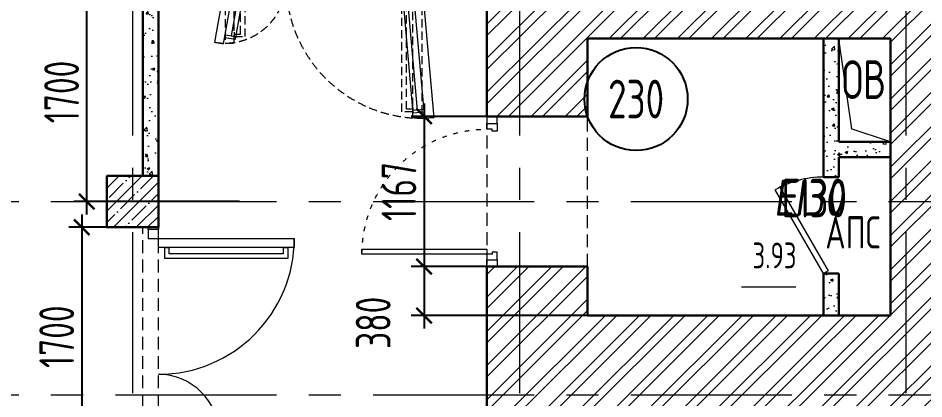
# Model space of a CAD drawing. Header units: millimetres. Extents: x -354900 to 8840672, y 0 to 292181.
# Drawn here: x -66184 to -59156, y 99068 to 102025 of the extents above; entities that cross this region are included whole.
import ezdxf
from ezdxf import colors
from ezdxf.entities.mleader import LeaderData, LeaderLine
from ezdxf.enums import TextEntityAlignment as Align
from ezdxf.math import Vec2, Vec3

# ---------------------------------------------------------------- set-up
doc = ezdxf.new("R2010")
doc.units = ezdxf.units.MM
doc.header["$MEASUREMENT"] = 0
for name, pattern in [('ACAD_ISO03W100', [30, 12, -18]), ('ADSK_Штриховая_ш2 п1', [3, 2, -1]), ('CENTER', [2, 1.25, -0.25, 0.25, -0.25]), ('DASHED', [19.05, 12.7, -6.35])]:
    doc.linetypes.add(name, pattern=pattern)
doc.layers.get('0').update_dxf_attribs({"color": 250, "lineweight": 9})
for name, color, linetype, lineweight in [('АР_Двери', 5, 'Continuous', 18), ('АР_Колонны', 5, 'Continuous', 30), ('АР_Колонны Штрих', 250, 'Continuous', 5), ('АР_Маркер экспликации', 239, 'Continuous', 13), ('АР_Номер помещения', 1, 'Continuous', 25), ('АР_Оси', 193, 'Continuous', 9), ('АР_Отметки', 250, 'Continuous', 15), ('АР_Перегородки витражные', 152, 'Continuous', 13), ('АР_Перегородки газоблок', 165, 'Continuous', 30), ('АР_Перегородки газоблок_Штрих', 165, 'Continuous', 5), ('АР_Помещения_площадь', 19, 'Continuous', 9), ('АР_Размеры дверей', 15, 'Continuous', 0), ('АР_Сущ Несущая стена', 202, 'Continuous', 30), ('АР_тонкая линия', 250, 'Continuous', 0), ('АР_Шкафы ЭОМ', 1, 'Continuous', 0), ('АР_Штриховка кирпич', 250, 'Continuous', 9), ('Эвакуация', 7, 'Continuous', 9)]:
    doc.layers.add(name, color=color, linetype=linetype, lineweight=lineweight)
doc.layers.add('АР_Отверстия', color=251, linetype='Continuous')
doc.layers.add('АР_Таблицы', color=250, linetype='Continuous')
doc.layers.add('АР_ПБ_Двери', color=7, linetype='Continuous', lineweight=15, true_color=0xdb0000)
doc.styles.add('ICOCPEUR', font='isocpeur.ttf')
doc.styles.add('ISOCPEUR', font='isocpeur.ttf', dxfattribs={"width": 0.7})
doc.styles.get("Standard").update_dxf_attribs({"font": 'isocpeur.ttf'})
doc.styles.add('Архитект', font='isocpeur.ttf', dxfattribs={"width": 0.8, "oblique": 8})
doc.dimstyles.new('R_100', dxfattribs={"dimtxt": 270, "dimasz": 120, "dimexe": 100, "dimexo": 0, "dimgap": 60, "dimtad": 1, "dimdec": 0, "dimrnd": 5, "dimzin": 0, "dimdsep": 46, "dimtxsty": 'ISOCPEUR', "dimblk": 'ARCHTICK', "dimcen": 0, "dimdle": 100, "dimclrd": 256, "dimclre": 256, "dimclrt": 256, "dimadec": 0, "dimazin": 0, "dimtfac": 2, "dimtdec": 0, "dimtofl": 0, "dimtmove": 1, "dimatfit": 3, "dimfxl": 1, "dimtvp": 3, "dimtolj": 1, "dimtzin": 0, "dimarcsym": 0})

# ---------------------------------------------------------------- blocks, each defined once
blk = doc.blocks.new('1700-3')
for p, q in [((-415.6, 1464.7), (-421.7, 1430.3)), ((-89.7, 1407.3), (-95.8, 1372.8))]:
    blk.add_line(p, q)
at = {"linetype": 'DASHED', "ltscale": 5}
for p, q in [((-80.2, 100.2), (-83.2, 135)), ((-991.2, 20.5), (-994.2, 55.3))]:
    blk.add_line(p, q, dxfattribs=at)
for points in [[(-476.3, 1526), (-12.1, 1444.2), (0, 1513), (-464.1, 1594.8)], [(0, -13), (-1050.7, -104.9), (-1056.8, -35.3), (-6.1, 56.6)]]:
    blk.add_lwpolyline(points, close=True)
for points in [[(80, 1600), (0, 1600), (0, 1583), (80, 1583), (80, 1600)], [(0, 1583), (80, 1583), (80, 1513), (50, 1513), (50, 1513), (0, 1513), (0, 1583)], [(-392.2, 1511.2), (-426.7, 1517.3), (-441.4, 1433.7), (-76.1, 1369.3), (-61.4, 1452.9), (-95.8, 1459)], [(-407, 1513.8), (-415.6, 1464.7), (-89.7, 1407.3), (-81.1, 1456.4)], [(-971.9, -27.9), (-1006.8, -31), (-1014.2, 53.6), (-63.3, 136.8), (-55.9, 52.2), (-90.8, 49.2)], [(-986.8, -29.2), (-991.2, 20.5), (-80.2, 100.2), (-75.8, 50.5)], [(0, -83), (80, -83), (80, -13), (50, -13), (50, -13), (0, -13), (0, -83)], [(80, -100), (0, -100), (0, -83), (80, -83), (80, -100)]]:
    blk.add_lwpolyline(points)
for points in [[(-471.3, 1443.1), (0, 1443.1), (0, 1513), (-471.3, 1513)], [(0, -13), (-1054.7, -13), (-1054.7, 56.9), (0, 56.9)]]:
    blk.add_lwpolyline(points, close=True, dxfattribs=at)
for points in [[(-385.9, 1443.1), (-420.9, 1443.1), (-420.9, 1358.3), (-50, 1358.3), (-50, 1443.1), (-85, 1443.1)], [(-400.9, 1443.1), (-400.9, 1393.3), (-70, 1393.3), (-70, 1443.1)], [(-969.5, 56.9), (-1004.5, 56.9), (-1004.5, 141.7), (-50, 141.7), (-50, 56.9), (-85, 56.9)], [(-984.5, 56.9), (-984.5, 106.7), (-70, 106.7), (-70, 56.9)]]:
    blk.add_lwpolyline(points, dxfattribs=at)
for centre, radius, start, end in [((0, 1513), 471.3, 170, 270), ((0, -13), 1054.7, 90, 181.20233)]:
    blk.add_arc(centre, radius, start, end, dxfattribs=at)
blk = doc.blocks.new('1700-2')
for points in [[(80, 1600), (0, 1600), (0, 1583), (80, 1583), (80, 1600)], [(0, 1583), (80, 1583), (80, 1513), (50, 1513), (50, 1513), (0, 1513), (0, 1583)], [(-385.9, 1443.1), (-420.9, 1443.1), (-420.9, 1358.3), (-50, 1358.3), (-50, 1443.1), (-85, 1443.1)], [(-385.9, 1443.1), (-385.9, 1393.3), (-85, 1393.3), (-85, 1443.1)], [(-969.5, 56.9), (-1004.5, 56.9), (-1004.5, 141.7), (-50, 141.7), (-50, 56.9), (-85, 56.9)], [(-969.5, 56.9), (-969.5, 106.7), (-85, 106.7), (-85, 56.9)], [(0, -83), (80, -83), (80, -13), (50, -13), (50, -13), (0, -13), (0, -83)], [(80, -100), (0, -100), (0, -83), (80, -83), (80, -100)]]:
    blk.add_lwpolyline(points)
for points in [[(-471.3, 1443.1), (0, 1443.1), (0, 1513), (-471.3, 1513)], [(0, -13), (-1054.7, -13), (-1054.7, 56.9), (0, 56.9)]]:
    blk.add_lwpolyline(points, close=True)
for centre, radius, start, end in [((0, 1513), 471.3, 180, 270), ((0, -13), 1054.7, 90, 180)]:
    blk.add_arc(centre, radius, start, end)
blk = doc.blocks.new('_ArchTick')
at = {"color": 0, "linetype": 'ByBlock', "const_width": 0.15}
blk.add_lwpolyline([(-0.5, -0.5), (0.5, 0.5)], dxfattribs=at)
blk = doc.blocks.new('*D516')
at = {"layer": 'АР_Размеры дверей', "lineweight": -2, "ltscale": 100, "transparency": 16777216}
for p, q in [((-65689.6, 100500.7), (-65689.6, 98600.7)), ((-65295.8, 100400.7), (-65789.6, 100400.7)), ((-65255.8, 98700.7), (-65789.6, 98700.7))]:
    blk.add_line(p, q, dxfattribs=at)
at = {"layer": 'АР_Размеры дверей', "lineweight": -2, "ltscale": 100, "transparency": 16777216, "xscale": 120, "yscale": 120, "zscale": 120}
for p, rotation in [((-65689.6, 100400.7), 90), ((-65689.6, 98700.7), 270)]:
    blk.add_blockref('_ArchTick', p, dxfattribs=dict(at, rotation=rotation))
at = {"layer": 'АР_Размеры дверей', "ltscale": 100, "transparency": 16777216, "insert": (-65884.6, 99550.7), "char_height": 270, "attachment_point": 5, "rotation": 90, "style": 'ISOCPEUR'}
blk.add_mtext('\\A1;1700', dxfattribs=at)
blk = doc.blocks.new('_DotSmall')
at = {"color": 0, "linetype": 'ByBlock', "const_width": 0.5}
blk.add_lwpolyline([(-0.0625, 0, 1), (0.0625, 0, 1)], format="xyb", close=True, dxfattribs=at)
blk = doc.blocks.new('*U7')
for p, q in [((-750, 0), (-750, 100)), ((0, 0), (0, 100))]:
    blk.add_line(p, q)
blk.add_lwpolyline([(0, 0), (-649.5, -375), (-671.4, -337.1), (-21.9, 37.9)], close=True)
blk.add_arc((0, 0), 750, 180, 210)
blk = doc.blocks.new('*D544')
at = {"layer": 'АР_Размеры дверей', "lineweight": -2, "ltscale": 100, "transparency": 16777216}
for p, q in [((-63034, 100195), (-63034, 99615.7)), ((-62545.9, 100095), (-63134, 100095)), ((-61765.9, 99715.7), (-63134, 99715.7))]:
    blk.add_line(p, q, dxfattribs=at)
at = {"layer": 'АР_Размеры дверей', "lineweight": -2, "ltscale": 100, "transparency": 16777216, "xscale": 120, "yscale": 120, "zscale": 120}
for p, rotation in [((-63034, 100095), 90), ((-63034, 99715.7), 270)]:
    blk.add_blockref('_ArchTick', p, dxfattribs=dict(at, rotation=rotation))
at = {"layer": 'АР_Размеры дверей', "ltscale": 100, "transparency": 16777216, "insert": (-63428.8, 99658.9), "char_height": 270, "attachment_point": 5, "rotation": 90, "style": 'ISOCPEUR'}
blk.add_mtext('\\A1;380', dxfattribs=at)
blk = doc.blocks.new('*U549')
for points in [[(0, 0), (0, -80), (55, -80), (55, 0), (0, 0)], [(55, -80), (55, 0), (115, 0), (115, -40), (100, -40), (100, -80), (55, -80)], [(1115, -80), (1115, 0), (1055, 0), (1055, -40), (1070, -40), (1070, -80), (1115, -80)], [(1170, 0), (1170, -80), (1115, -80), (1115, 0), (1170, 0)]]:
    blk.add_lwpolyline(points)
blk.add_lwpolyline([(100, -80), (100, -1050), (140, -1050), (140, -80)], close=True)
at = {"linetype": 'ACAD_ISO03W100', "ltscale": 3}
blk.add_arc((100, -80), 970, 270, 0, dxfattribs=at)
blk = doc.blocks.new('*D545')
at = {"layer": 'АР_Размеры дверей', "lineweight": -2, "ltscale": 100, "transparency": 16777216}
for p, q in [((-63034, 101362), (-63034, 99995)), ((-62007.5, 101262), (-63134, 101262)), ((-62007.5, 100095), (-63134, 100095))]:
    blk.add_line(p, q, dxfattribs=at)
at = {"layer": 'АР_Размеры дверей', "lineweight": -2, "ltscale": 100, "transparency": 16777216, "xscale": 120, "yscale": 120, "zscale": 120}
for p, rotation in [((-63034, 101262), 90), ((-63034, 100095), 270)]:
    blk.add_blockref('_ArchTick', p, dxfattribs=dict(at, rotation=rotation))
at = {"layer": 'АР_Размеры дверей', "ltscale": 100, "transparency": 16777216, "insert": (-63229, 100678.5), "char_height": 270, "attachment_point": 5, "rotation": 90, "style": 'ISOCPEUR'}
blk.add_mtext('\\A1;1167', dxfattribs=at)
blk = doc.blocks.new('*D546')
at = {"layer": 'АР_Размеры дверей', "lineweight": -2, "ltscale": 100, "transparency": 16777216}
for p, q in [((-65651.8, 100500.7), (-65651.8, 102401.6)), ((-62755.1, 102301.6), (-65751.8, 102301.6)), ((-64467.4, 100600.7), (-65751.8, 100600.7))]:
    blk.add_line(p, q, dxfattribs=at)
at = {"layer": 'АР_Размеры дверей', "lineweight": -2, "ltscale": 100, "transparency": 16777216, "xscale": 120, "yscale": 120, "zscale": 120}
for p, rotation in [((-65651.8, 102301.6), 90), ((-65651.8, 100600.7), 270)]:
    blk.add_blockref('_ArchTick', p, dxfattribs=dict(at, rotation=rotation))
at = {"layer": 'АР_Размеры дверей', "ltscale": 100, "transparency": 16777216, "insert": (-65846.8, 101451.1), "char_height": 270, "attachment_point": 5, "rotation": 90, "style": 'ISOCPEUR'}
blk.add_mtext('\\A1;1700', dxfattribs=at)
blk = doc.blocks.new('*U548')
at = {"layer": 'АР_Номер помещения', "color": 7}
blk.add_circle((-21606.9, 3199.7), 400, dxfattribs=at)
at = {"layer": 'АР_Помещения_площадь', "color": 7}
blk.add_line((-20367.2, 1738.8), (-20789.5, 1738.8), dxfattribs=at)
at = {"color": 7, "style": 'ISOCPEUR', "width": 0.7, "flags": 1}
blk.add_attdef('КАТЕГОРИЯ', (-499.2, -2092.2), '', height=250, dxfattribs=at)
at = {"layer": 'АР_Номер помещения', "color": 7, "style": 'ISOCPEUR', "width": 0.7}
blk.add_attdef('НОМЕР_ПОМЕЩЕНИЯ', text='', height=300, dxfattribs=at).set_placement((-21606.9, 3199.7), align=Align.MIDDLE_CENTER)
at = {"layer": 'АР_Помещения_площадь', "color": 7, "style": 'ISOCPEUR', "width": 0.7}
blk.add_attdef('ПЛОЩАДЬ_ПОМЕЩЕНИЯ', text='', height=200, dxfattribs=at).set_placement((-20362.3, 1985.3), align=Align.MIDDLE_RIGHT)
at = {"layer": 'АР_Помещения_площадь', "color": 7, "lineweight": 30, "width": 0.7, "flags": 104}
blk.add_attdef('ИМЯ_ПОМЕЩЕНИЯ', text='', height=100, dxfattribs=at).set_placement((129.6, 1300.5), align=Align.MIDDLE_CENTER)

msp = doc.modelspace()

# ---------------------------------------------------------------- hatches: boundary and pattern name
at = {"layer": 'АР_Колонны Штрих', "ltscale": 100}
h = msp.add_hatch(dxfattribs=at)
h.set_pattern_fill('ANSI35', color=256, scale=500)
h.set_pattern_definition([(45, (-1022547.86, 140672.16), (-88.388348, 88.388348), []), (45, (-1022459.47, 140672.16), (-88.388348, 88.388348), [156.25, -31.25, 0, -31.25])])
h.paths.add_polyline_path([(-65095.8, 100800.7), (-65495.8, 100800.7), (-65495.8, 100400.7), (-65095.8, 100400.7)])
at = {"layer": 'АР_Перегородки газоблок_Штрих', "ltscale": 100}
h = msp.add_hatch(dxfattribs=at)
h.set_pattern_fill('AR-CONC', color=256, scale=30)
h.set_pattern_definition([(50, (0, 0), (215.17805, -18.82564), [22.5, -247.5]), (355, (0, 0), (-41.6254, 225.65764), [18, -198]), (100.45144, (17.93, -1.57), (173.55265, 206.832), [19.12206, -210.34263]), (46.1842, (0, 60), (320.1724, -49.6558), [33.75, -371.25]), (96.63564, (26.68, 55.86), (280.3986, 292.2356), [28.6831, -315.5141]), (351.18416, (0, 60), (280.3986, 292.2356), [27, -297]), (21, (30, 45), (179.07212, -120.78567), [22.5, -247.5]), (326, (30, 45), (72.9946, 217.545), [18, -198]), (71.45144, (44.92, 34.93), (252.0667, 96.75935), [19.12206, -210.34263]), (37.5, (0, 0), (3.647957, 99.868156), [0, -195.6, 0, -201, 0, -198.75]), (7.5, (0, 0), (78.92086, 118.32351), [0, -114.6, 0, -191.1, 0, -75.75]), (327.5, (-66.9, 0), (160.14673, -6.76646), [0, -75, 0, -234, 0, -310.5]), (317.5, (-96.9, 0), (174.95585, 30.0315), [0, -97.5, 0, -155.4, 0, -220.5])])
h.paths.add_polyline_path([(-65095.8, 103042.7), (-65215.8, 103042.7), (-65215.8, 100800.7), (-65095.8, 100800.7)])
h = msp.add_hatch(dxfattribs=at)
h.set_pattern_fill('AR-CONC', color=256, scale=30)
h.set_pattern_definition([(50, (134938.16, -2e-09), (215.17805, -18.82564), [22.5, -247.5]), (355, (134938.16, -2e-09), (-41.6254, 225.65764), [18, -198]), (100.45144, (134956.09, -1.57), (173.55265, 206.832), [19.12206, -210.34263]), (46.1842, (134938.16, 60), (320.1724, -49.6558), [33.75, -371.25]), (96.63564, (134964.84, 55.86), (280.3986, 292.2356), [28.6831, -315.51413]), (351.18416, (134938.16, 60), (280.3986, 292.2356), [27, -297]), (21, (134968.16, 45), (179.07212, -120.78567), [22.5, -247.5]), (326, (134968.16, 45), (72.9946, 217.54501), [18, -198]), (71.45144, (134983.08, 34.93), (252.06671, 96.75935), [19.12206, -210.34263]), (37.5, (134938.156, -2e-09), (3.647957, 99.868156), [0, -195.6, 0, -201, 0, -198.75]), (7.5, (134938.16, -2e-09), (78.92086, 118.323514), [0, -114.6, 0, -191.1, 0, -75.75]), (327.5, (134871.26, -2e-09), (160.14673, -6.766462), [0, -75, 0, -234, 0, -310.5]), (317.5, (134841.26, -2e-09), (174.95585, 30.031495), [0, -97.5, 0, -155.4, 0, -220.5])])
h.paths.add_polyline_path([(-59935.9, 100790.7), (-59815.9, 101064.1), (-59935.9, 100797.1), (-59935.9, 101865.7), (-59817.3, 101862.2), (-59814.4, 101866), (-59815.9, 101064.1), (-59415.9, 101064.1), (-59415.9, 100944.1), (-59815.9, 100944.1), (-59815.9, 100790.7)])
h = msp.add_hatch(dxfattribs=at)
h.set_pattern_fill('AR-CONC', color=256, scale=30)
h.set_pattern_definition([(50, (134938.16, -2e-09), (215.17805, -18.82564), [22.5, -247.5]), (355, (134938.16, -2e-09), (-41.6254, 225.65764), [18, -198]), (100.45144, (134956.09, -1.57), (173.55265, 206.832), [19.12206, -210.34263]), (46.1842, (134938.16, 60), (320.1724, -49.6558), [33.75, -371.25]), (96.63564, (134964.84, 55.86), (280.3986, 292.2356), [28.6831, -315.51413]), (351.18416, (134938.16, 60), (280.3986, 292.2356), [27, -297]), (21, (134968.16, 45), (179.07212, -120.78567), [22.5, -247.5]), (326, (134968.16, 45), (72.9946, 217.54501), [18, -198]), (71.45144, (134983.08, 34.93), (252.06671, 96.75935), [19.12206, -210.34263]), (37.5, (134938.156, -2e-09), (3.647957, 99.868156), [0, -195.6, 0, -201, 0, -198.75]), (7.5, (134938.16, -2e-09), (78.92086, 118.323514), [0, -114.6, 0, -191.1, 0, -75.75]), (327.5, (134871.26, -2e-09), (160.14673, -6.766462), [0, -75, 0, -234, 0, -310.5]), (317.5, (134841.26, -2e-09), (174.95585, 30.031495), [0, -97.5, 0, -155.4, 0, -220.5])])
h.paths.add_polyline_path([(-59935.9, 100040.7), (-59815.9, 100040.7), (-59815.9, 99715.7), (-59935.9, 99715.7)])
at = {"layer": 'АР_Штриховка кирпич', "ltscale": 100}
h = msp.add_hatch(dxfattribs=at)
h.set_pattern_fill('ANSI32', color=256, scale=500)
h.set_pattern_definition([(45, (-1028542.36, 164822.8), (-132.58252, 132.58252), []), (45, (-1028453.97, 164822.8), (-132.58252, 132.58252), [])])
h.paths.add_polyline_path([(-58905.9, 102375.7), (-59415.9, 101865.7), (-59415.9, 99715.7), (-60035.7, 99715.7), (-60035.7, 98935.7), (-59805.7, 98935.7), (-59805.7, 98934.1), (-59295.7, 98934.1), (-59295.8, 98935.7), (-56295.8, 98935.7), (-56295.7, 98815.7), (-55785.7, 98815.7), (-55785.7, 99445.8), (-58905.9, 99445.7)])
h.paths.add_polyline_path([(-62545.9, 101256.6), (-61765.9, 101267.4), (-61765.9, 101865.7), (-59415.9, 101865.7), (-58905.9, 102375.7), (-62035.5, 102375.7), (-62035.9, 105875.9), (-61735.9, 105875.9), (-61735.9, 106369.4), (-62545.9, 106369.4), (-62545.9, 104649.5), (-62035.9, 104649.5), (-62035.9, 102879.5), (-62545.9, 102879.5)])
h.paths.add_polyline_path([(-61765.9, 100095), (-62545.9, 100095), (-62545.9, 98935.5), (-60035.7, 98935.7), (-60035.8, 99715.6), (-61765.9, 99715.6)])

# ---------------------------------------------------------------- linework, layer by layer
at = {"layer": 'АР_Колонны', "ltscale": 100}
msp.add_lwpolyline([(-65495.8, 100800.7), (-65095.8, 100800.7), (-65095.8, 100400.7), (-65495.8, 100400.7)], close=True, dxfattribs=at)
at = {"layer": 'АР_Оси', "linetype": 'CENTER', "ltscale": 1000}
for p, q in [((-65295.8, 134363.2), (-65295.8, 78630.8)), ((-62295.8, 134363.2), (-62293.1, 78680.8)), ((-59295.8, 134363.2), (-59295.8, 78630.8)), ((-89429.5, 100600.7), (-6251.1, 100600.7)), ((-89429.5, 99100.7), (-6251.1, 99100.7))]:
    msp.add_line(p, q, dxfattribs=at)
at = {"layer": 'АР_Перегородки газоблок', "ltscale": 100}
for p, q in [((-59935.9, 101865.7), (-59935.9, 100790.7)), ((-59815.9, 100944.1), (-59815.9, 100790.7)), ((-59815.9, 100944.1), (-59415.9, 100944.1)), ((-59815.9, 100790.7), (-59935.9, 100790.7)), ((-59935.9, 100040.7), (-59935.9, 99715.7)), ((-59815.9, 100040.7), (-59935.9, 100040.7)), ((-59815.9, 100040.7), (-59815.9, 99715.7))]:
    msp.add_line(p, q, dxfattribs=at)
for points in [[(-65215.8, 103002.7), (-65215.8, 100800.7)], [(-65095.8, 103002.7), (-65095.8, 100800.7)], [(-59815.9, 101865.7), (-59815.9, 101064.1)], [(-59415.9, 101064.1), (-59815.9, 101064.1)]]:
    msp.add_lwpolyline(points, dxfattribs=at)
at = {"layer": 'АР_Сущ Несущая стена', "ltscale": 100}
for p, q in [((-62545.9, 102879.5), (-62545.9, 101262)), ((-59415.9, 101865.7), (-61765.9, 101865.7)), ((-61765.9, 101262), (-61765.9, 101865.7)), ((-59415.9, 99715.7), (-59415.9, 101865.7)), ((-61765.9, 101262), (-62545.9, 101262)), ((-62545.9, 100095), (-62545.9, 98935.7)), ((-61765.9, 100095), (-62545.9, 100095)), ((-61765.9, 99715.7), (-61765.9, 100095)), ((-60035.7, 99715.7), (-61765.9, 99715.7)), ((-59415.9, 99715.7), (-60035.7, 99715.7))]:
    msp.add_line(p, q, dxfattribs=at)
at = {"layer": 'АР_тонкая линия', "linetype": 'ADSK_Штриховая_ш2 п1', "ltscale": 50}
for p, q in [((-65215.8, 98700.7), (-65215.8, 100400.7)), ((-65095.8, 98700.7), (-65095.8, 100400.7))]:
    msp.add_line(p, q, dxfattribs=at)
msp.add_lwpolyline([(-62545.9, 100095), (-61765.9, 100095), (-61765.9, 101262), (-62545.9, 101262)], close=True, dxfattribs=at)
at = {"layer": 'Эвакуация', "lineweight": 18}
for p, q in [((-59715.9, 101164.1), (-59815.9, 101864.1)), ((-59415.9, 101064.1), (-59415.9, 101864.1)), ((-59421.4, 101065.7), (-59721.4, 101165.7))]:
    msp.add_line(p, q, dxfattribs=at)
at = {"layer": 'Эвакуация'}
msp.add_line((-59415.9, 101864.1), (-59415.9, 101064.1), dxfattribs=at)

# ---------------------------------------------------------------- block references
at = {"layer": 'АР_Двери', "xscale": -1, "rotation": 270}
msp.add_blockref('*U549', (-62465.9, 100092), dxfattribs=at)
at = {"layer": 'АР_Двери', "rotation": 270}
msp.add_blockref('*U7', (-59935.9, 100040.7), dxfattribs=at)
at = {"layer": 'АР_Двери', "lineweight": 30, "ltscale": 100, "rotation": 180}
msp.add_blockref('1700-2', (-65095.8, 100300.7), dxfattribs=at)
at = {"layer": 'АР_Маркер экспликации', "color": 7}
ref = msp.add_blockref('*U548', (-39782, 98196.5), dxfattribs=at)
ref.add_attrib('НОМЕР_ПОМЕЩЕНИЯ', '230', dxfattribs={"layer": 'АР_Номер помещения', "color": 7, "height": 300, "style": 'ISOCPEUR', "width": 0.7}).set_placement((-61388.9, 101396.2), align=Align.MIDDLE_CENTER)
ref.add_attrib('ПЛОЩАДЬ_ПОМЕЩЕНИЯ', '3.93', dxfattribs={"layer": 'АР_Помещения_площадь', "color": 7, "height": 200, "style": 'ISOCPEUR', "width": 0.7}).set_placement((-60144.3, 100181.9), align=Align.MIDDLE_RIGHT)
at = {"layer": 'АР_Перегородки витражные', "rotation": 89.99999999999999}
msp.add_blockref('1700-3', (-63064.3, 102301.6), dxfattribs=at)

# ---------------------------------------------------------------- texts
at = {"layer": 'АР_Отверстия', "ltscale": 100, "insert": (-59621.8, 101546.8), "char_height": 300, "attachment_point": 5, "line_spacing_factor": 0.7, "style": 'ICOCPEUR'}
msp.add_mtext('\\A1;{\\W0.7;ОВ}', dxfattribs=at)
at = {"layer": 'АР_ПБ_Двери', "color": 242, "lineweight": 35, "true_color": 0xcd2027, "insert": (-60321.2, 100629.8), "char_height": 280, "width": 7500, "attachment_point": 4, "style": 'Архитект'}
msp.add_mtext('EI30', dxfattribs=at)
at = {"layer": 'АР_Таблицы', "color": 1, "lineweight": 30, "ltscale": 100, "true_color": 0xe60000, "insert": (-60262.1, 100627.7), "char_height": 300, "width": 7500, "attachment_point": 4, "style": 'ISOCPEUR'}
msp.add_mtext('EI30', dxfattribs=at)
at = {"layer": 'АР_Шкафы ЭОМ', "ltscale": 100, "insert": (-59705.8, 100360.6), "char_height": 250, "attachment_point": 5, "style": 'ICOCPEUR'}
msp.add_mtext('\\A1;{\\W0.7;АПС}', dxfattribs=at)

# ---------------------------------------------------------------- dimensions: what is measured, and where the dimension line sits
at = {"layer": 'АР_Размеры дверей', "ltscale": 100}
for base, p1, p2, picture, middle in [((-65651.8, 102301.6), (-64467.4, 100600.7), (-62755.1, 102301.6), '*D546', (-65846.8, 101451.1)), ((-65689.6, 98700.7), (-65295.8, 100400.7), (-65255.8, 98700.7), '*D516', (-65884.6, 99550.7))]:
    dim = msp.add_linear_dim(base=base, p1=p1, p2=p2, angle=90, dimstyle='R_100', override={"dimpost": '\\X', "dimfxl": 2.5, "dimarcsym": 2}, dxfattribs=at)
    dim.commit()
    dim.dimension.update_dxf_attribs({"geometry": picture, "text_midpoint": middle})
dim = msp.add_linear_dim(base=(-63034, 100095), p1=(-62007.5, 101262), p2=(-62007.5, 100095), angle=270, text='1167', dimstyle='R_100', override={"dimpost": '\\X', "dimfxl": 2.5, "dimarcsym": 1}, dxfattribs=at)
dim.commit()
dim.dimension.update_dxf_attribs({"geometry": '*D545', "text_midpoint": (-63229, 100678.5)})
dim = msp.add_linear_dim(base=(-63034, 99715.7), p1=(-62545.9, 100095), p2=(-61765.9, 99715.7), angle=90, dimstyle='R_100', override={"dimpost": '\\X', "dimfxl": 2.5, "dimarcsym": 2}, dxfattribs=at)
dim.commit()
dim.dimension.update_dxf_attribs({"geometry": '*D544', "text_midpoint": (-63233.8, 99658.9), "dimtype": 160})

# ---------------------------------------------------------------- leaders
at = {"layer": 'АР_Отметки'}
ml = msp.add_multileader_mtext('Standard', dxfattribs=at)
ml.set_content('+4,200', color=256, style='ISOCPEUR')
ml.set_leader_properties(color=256, linetype='Continuous', lineweight=-1)
ml.set_arrow_properties(name='DOTSMALL')
ml.build(insert=Vec2(0, 0))
ml.multileader.update_dxf_attribs({"has_text_frame": 1, "text_left_attachment_type": 4, "text_right_attachment_type": 4, "dogleg_length": 100, "arrow_head_size": 180})
ctx = ml.context
ctx.base_point, ctx.char_height, ctx.arrow_head_size, ctx.landing_gap_size, ctx.plane_origin = Vec3(-63316, 113979.6), 250, 180, 50, Vec3(-63397.4, 112712.1)
ctx.left_attachment, ctx.right_attachment = 4, 4
notes = []
notes.append((ctx, [(0, (0, 0, 0), (0, 0), (1, 0), 1, [])]))
ctx.mtext.insert, ctx.mtext.width, ctx.mtext.line_spacing_style, ctx.mtext.flow_direction = Vec3(-63266, 114313), 852.697, 2, 5
for ctx, leaders in notes:
    for number, flags, end, landing, length, lines in leaders:
        leader = LeaderData()
        leader.index, (leader.has_last_leader_line, leader.has_dogleg_vector, leader.attachment_direction) = number, flags
        leader.last_leader_point, leader.dogleg_vector, leader.dogleg_length = Vec3(end), Vec3(landing), length
        for number, points, colour, breaks in lines:
            line = LeaderLine()
            line.index, line.vertices, line.color, line.breaks = number, Vec3.list(points), colors.encode_raw_color(colour), breaks
            leader.lines.append(line)
        ctx.leaders.append(leader)

doc.saveas('drawing.dxf')
